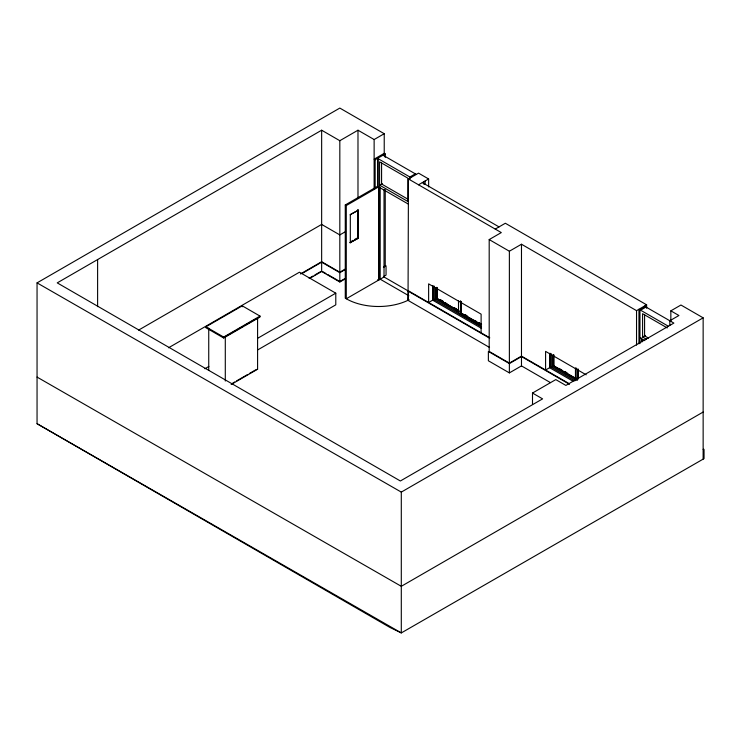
<?xml version="1.0" encoding="UTF-8"?>
<svg xmlns="http://www.w3.org/2000/svg" width="741" height="741" viewBox="0 0 741 741"><rect width="100%" height="100%" fill="white"/><g stroke="black" fill="none" stroke-linecap="round" stroke-linejoin="round"><path stroke-width="1.11" d="M703.144 449.333L703.95 449.333L703.95 458.66L401.298 632.925L389.877 627.405L37.05 423.704L37.05 282.877L339.823 108.075L384.227 133.713L384.227 153.341L374.131 159.167L375.141 159.75L385.237 153.915L385.237 157.379M384.227 133.713L374.131 139.54L357.986 130.212L339.823 140.707L321.65 130.212L57.233 282.877L400.372 480.983L542.597 398.871L532.501 393.045L532.501 404.429M409.134 299.725A45.673 26.37 0 0 1 346.279 298.771L345.269 298.188L345.269 204.961L378.169 185.963L378.169 158M379.587 185.148L407.837 201.469L407.837 178.155L379.587 161.844L379.587 185.148L382.31 183.573M345.269 204.961L346.279 205.544L379.179 186.547L379.179 279.783L378.373 279.311M138.613 330.097L321.65 224.421L339.823 234.916L345.556 231.6M415.312 173.848L409.856 176.997L409.856 179.229M489.764 337.794L408.448 290.852L408.041 300.401L408.448 178.97L418.535 173.144L428.631 178.97L428.631 186.927M350.956 214.205L358.385 210.203L358.385 238.176L350.067 242.687L358.385 238.176M350.067 214.723L358.385 210.203M418.535 184.805L428.631 178.97M350.456 241.881L353.151 240.325M354.939 239.287L356.736 238.259M168.55 347.779L299.447 272.206L335.784 293.177L335.784 304.838L257.84 349.835M205.915 326.809L242.251 305.838L260.008 316.092L260.008 317.018L223.68 337.998L205.915 327.744L205.915 326.809L223.68 337.062L260.008 316.092M300.42 273.975L321.65 261.712L339.823 272.206L345.556 268.89M301.837 273.624L321.65 262.184L339.823 272.669L345.556 269.353M309.108 278.283L312.961 276.05M314.897 274.939L320.686 271.595M309.766 278.366L321.65 271.502L339.823 281.997L345.556 278.681M235.082 330.949L225.292 336.599L225.292 381.041M237.037 329.819L242.909 326.429M244.863 325.299L256.608 318.519M344.602 278.764L339.823 281.524L327.707 274.531M204.886 368.759L208.879 366.443M257.84 338.183L335.784 293.177M383.755 266.649L385.237 265.797L385.237 189.677M383.421 267.306L386.042 265.797L386.042 275.115L383.421 276.634L408.763 291.269M378.373 280.015L378.975 279.663M378.577 186.899L378.577 280.126L346.279 298.771L346.279 205.544M379.179 279.783L384.023 276.986L384.023 189.511M495.238 229.08L505.334 223.254L646.624 304.829L646.624 308.284M232.757 383.106L234.702 381.976M236.648 380.855L247.374 374.668M249.319 373.538L255.163 370.167M255.84 369.778L257.59 369.231L257.59 317.954M231.164 384.486L257.59 369.231M569.357 383.745L521.479 356.106L509.373 363.099L489.19 351.447L489.19 239.575L501.296 232.581L408.448 178.97M489.19 239.575L509.373 251.227L521.479 244.234L636.538 310.655L646.624 304.829M434.282 286.119L434.282 299.707L436.097 298.66M436.708 287.434L436.708 298.308L459.263 311.155M458.503 300.54L458.503 312.989L459.114 312.637L435.495 299.003L435.495 287.684M460.522 300.79L460.522 312.758L481.131 324.484M460.522 314.156L461.134 313.804M550.443 382.615L521.479 365.897L509.373 372.89L488.375 360.774L488.375 351.447L509.373 363.572L521.479 356.578L569.412 384.246M645.411 306.7L639.965 309.84L639.965 343.565M646.022 307.043L642.188 309.256L641.576 308.914M551.239 353.652L551.239 367.23L553.064 366.184L553.064 355.069M553.666 354.958L553.666 365.832L576.22 378.679M670.846 321.233L670.846 310.84L680.942 305.014L703.144 317.833L703.144 458.66M532.501 393.045L555.796 379.596L565.883 385.431L673.875 323.085L644.401 306.116M667.261 327.93L642.586 313.693L642.586 336.998L645.337 335.414M576.072 367.888L576.072 380.17L575.461 380.513L575.461 368.064M37.05 282.877L401.298 492.107L703.144 317.833M703.144 412.042L401.298 586.307L37.05 377.086M37.05 423.704L401.298 632.925L401.298 492.107M670.846 310.84L678.923 315.509L669.836 320.751L669.836 325.345M384.227 153.341L385.237 153.915M383.014 155.202L416.322 174.431M422.324 182.619L499.026 226.903M410.866 177.571L377.567 158.352L377.567 186.315L408.328 204.081M668.345 326.225L638.955 309.256L638.955 343.787M407.883 199.181L381.578 184L381.578 162.983M648.532 338.118L644.587 335.84L644.587 314.758M642.586 336.998L646.532 339.276M639.965 337.813L644.855 340.638M586.187 374.826L545.589 351.382L545.589 370.028L550.035 367.462L550.035 353.207M440.237 299.642L443.155 301.337M454.844 308.08L456.789 309.21M564.985 371.667L566.939 372.797M440.08 299.735L443.007 301.42M444.952 302.541L446.897 303.671M453.724 307.608L456.641 309.293M558.992 368.379L561.91 370.074M564.837 371.76L566.782 372.88M574.581 377.382L576.526 378.503M436.708 298.308L459.114 311.239M465.024 314.656L466.978 315.786M478.667 322.53L481.585 324.215M553.666 365.832L576.072 378.771M464.876 314.749L466.821 315.87M474.62 320.371L476.565 321.492M478.51 322.622L481.437 324.308M442.988 302.634L448.889 306.042M454.798 309.451L457.743 311.155M460.522 312.758L480.983 324.567M564.864 373.001L566.837 374.14M568.801 375.27L570.774 376.409M468.923 318.306L470.868 319.427M477.686 323.363L479.64 324.493M576.072 380.17L552.453 366.536L552.453 355.208M458.503 312.989L480.983 325.966M434.282 299.707L481.567 327.003M551.239 367.23L574.886 380.883M481.567 328.402L432.67 300.17L432.67 285.915M572.913 381.143L549.627 367.703L549.627 353.438M408.041 291.083L489.551 338.146M408.893 295.77L380.189 279.2L380.189 187.121M377.771 279.663L378.577 280.126M408.041 300.401L489.551 347.464M322.52 271.539L325.975 273.54M703.542 449.574L703.542 458.892M642.188 339.535L642.188 341.833M641.576 338.035L641.576 341.481M636.538 310.655L636.538 345.121M578.091 369.055L578.091 378.846M577.934 369.148L577.934 378.938M577.637 369.324L577.637 379.105M577.48 369.407L577.48 380.281M553.814 354.865L553.814 365.748M521.479 244.234L521.479 356.106M521.479 356.578L521.479 365.897M509.373 251.227L509.373 363.099M509.373 363.572L509.373 372.89M481.113 332.802L481.113 314.156L428.631 283.859L428.631 302.504L433.068 299.938L433.068 285.683M461.134 301.531L460.976 312.498L460.976 301.615M460.67 301.791L460.67 312.674M437.31 288.166L437.162 298.049L437.162 288.258M436.857 287.341L436.857 298.225M425.056 181.036L425.056 184.444M423.685 181.832L423.685 184.101M375.141 159.75L375.141 187.714M374.131 139.54L374.131 188.992M358.135 210.064L358.135 238.028M357.986 130.212L357.986 197.995M357.634 209.768L357.634 237.741M350.317 214.871L350.317 242.835M339.823 140.707L339.823 272.206M339.823 272.669L339.823 281.997M321.65 130.212L321.65 261.712M321.65 262.184L321.65 271.502M242.251 305.838L242.251 306.765M223.68 337.062L223.68 337.998M208.74 328.18L208.74 370.343M97.608 259.572L97.608 306.672"/></g></svg>
